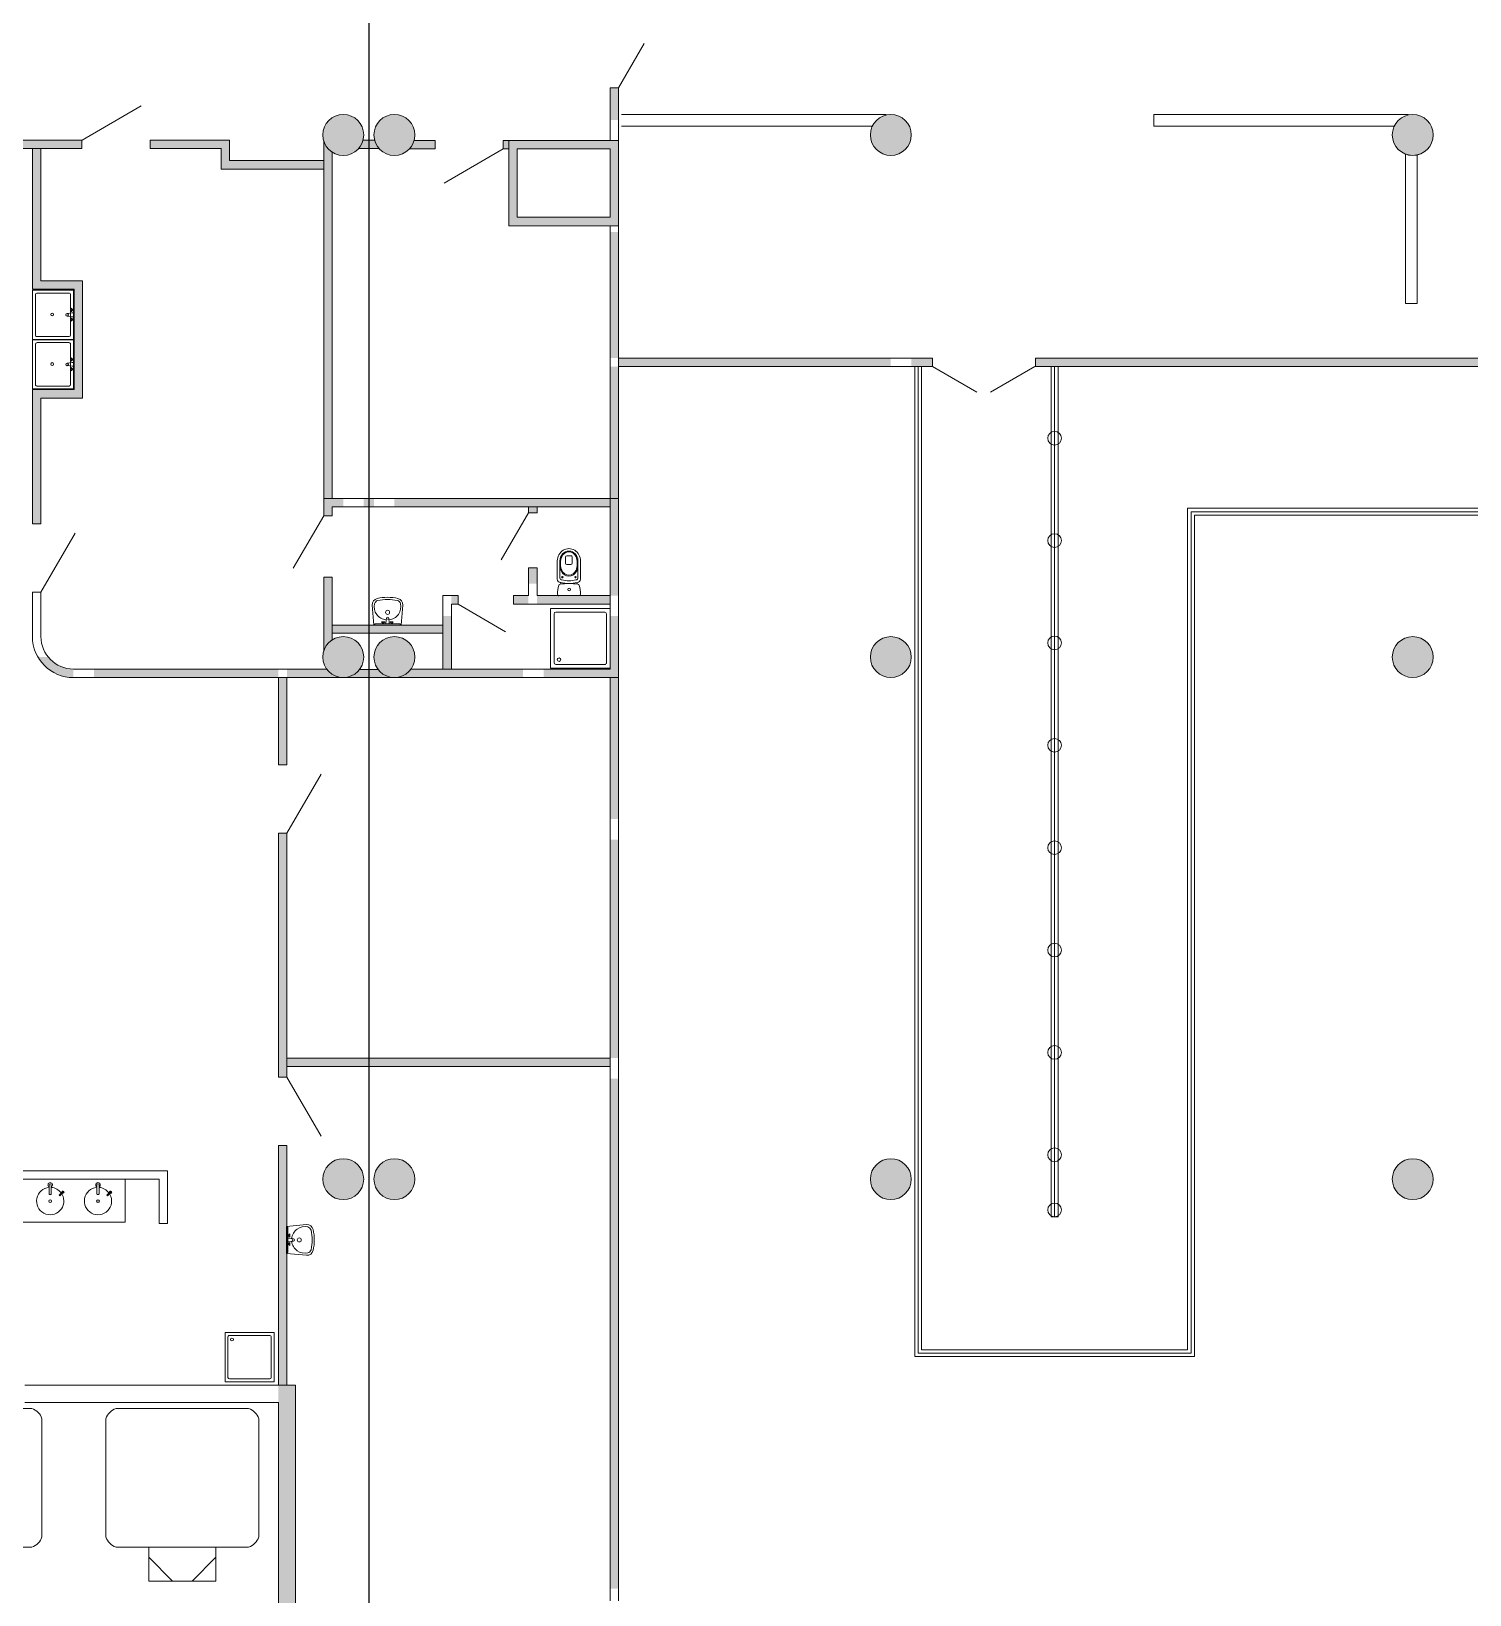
# Model space of a CAD drawing. Header units: millimetres. Extents: x 72919 to 485785, y -53256 to 338519.
# Drawn here: x 255138 to 276220, y 54636 to 77544 of the extents above; entities that cross this region are included whole.
import ezdxf

# ---------------------------------------------------------------- set-up
doc = ezdxf.new("R2010")
doc.units = ezdxf.units.MM
doc.linetypes.add('CONTI', pattern=[0])
doc.layers.add('1', color=7, linetype='Continuous')
for name, color, linetype, lineweight in [('door', 177, 'Continuous', 9), ('equipments', 137, 'CONTI', 20), ('wall', 5, 'Continuous', 40)]:
    doc.layers.add(name, color=color, linetype=linetype, lineweight=lineweight)

# ---------------------------------------------------------------- blocks, each defined once
blk = doc.blocks.new('ваааа')
at = {"layer": 'equipments'}
for p, q in [((-369642, -1782120), (-369672, -1782444)), ((-369201, -1782120), (-369642, -1782120)), ((-369621, -1782139), (-369642, -1782120)), ((-369450, -1782139), (-369621, -1782139)), ((-369518, -1782170), (-369493, -1782145)), ((-369518, -1782170), (-369468, -1782170)), ((-369468, -1782170), (-369493, -1782145)), ((-369450, -1782139), (-369450, -1782154)), ((-369421, -1782139), (-369450, -1782139)), ((-369450, -1782154), (-369439, -1782231)), ((-369421, -1782139), (-369393, -1782139)), ((-369393, -1782154), (-369402, -1782231)), ((-369393, -1782139), (-369221, -1782139)), ((-369393, -1782139), (-369393, -1782154)), ((-369378, -1782170), (-369353, -1782145)), ((-369328, -1782170), (-369378, -1782170)), ((-369328, -1782170), (-369353, -1782145)), ((-369221, -1782139), (-369201, -1782120)), ((-369201, -1782120), (-369171, -1782444))]:
    blk.add_line(p, q, dxfattribs=at)
blk.add_circle((-369421, -1782231), 18.6, dxfattribs=at)
for centre, radius, start, end in [((-369425, -1782416), 213, 94.8865, 193.5636), ((-369418, -1782416), 213, 346.4205, 84.8429), ((-369572, -1782453), 100, 174.8668, 259.4494), ((-369568, -1782454), 65, 190.4709, 259.3154), ((-369421, -1782326), 33.3, 89.9999, 269.9999), ((-369421, -1782326), 33.3, 269.9999, 89.9999), ((-369274, -1782454), 65, 280.6844, 349.5289), ((-369271, -1782453), 100, 280.5504, 5.133), ((-369421, -1781831), 740, 256.7936, 269.992), ((-369418, -1781846), 691, 256.4574, 269.7643), ((-369424, -1781846), 691, 270.2355, 283.5424), ((-369421, -1781831), 740, 270.0079, 283.2062)]:
    blk.add_arc(centre, radius, start, end, dxfattribs=at)
blk = doc.blocks.new('апепа')
at = {"layer": 'equipments'}
for p, q in [((-369239, -1785073), (-369239, -1785673)), ((-368519, -1785073), (-369239, -1785073)), ((-369197, -1785136), (-369197, -1785609)), ((-368583, -1785115), (-369175, -1785115)), ((-368976, -1785104), (-368950, -1785079)), ((-368976, -1785104), (-368925, -1785104)), ((-368925, -1785104), (-368950, -1785079)), ((-368907, -1785073), (-368907, -1785088)), ((-368879, -1785073), (-368907, -1785073)), ((-368907, -1785088), (-368897, -1785165)), ((-368879, -1785073), (-368851, -1785073)), ((-368851, -1785088), (-368860, -1785165)), ((-368851, -1785073), (-368851, -1785088)), ((-368835, -1785104), (-368810, -1785079)), ((-368785, -1785104), (-368835, -1785104)), ((-368785, -1785104), (-368810, -1785079)), ((-368561, -1785609), (-368561, -1785136)), ((-368519, -1785673), (-368519, -1785073)), ((-369175, -1785630), (-368583, -1785630)), ((-369239, -1785673), (-368519, -1785673))]:
    blk.add_line(p, q, dxfattribs=at)
for centre, radius in [((-368878, -1785165), 18.6), ((-368884, -1785383), 21.2)]:
    blk.add_circle(centre, radius, dxfattribs=at)
for centre, start, end in [((-369175, -1785136), 90.0001, 180.0001), ((-368583, -1785136), 0.0001, 90.0001), ((-369175, -1785609), 180.0001, 270.0001), ((-368583, -1785609), 270.0001, 0.0001)]:
    blk.add_arc(centre, 21.2, start, end, dxfattribs=at)
blk = doc.blocks.new('пренпее')
at = {"layer": 'equipments'}
for p, q in [((-370214, -1782523), (-370482, -1782523)), ((-370214, -1782561), (-370462, -1782561)), ((-370229, -1782571), (-370278, -1782571)), ((-370269, -1782724), (-370269, -1782664)), ((-370249, -1782644), (-370160, -1782644)), ((-370141, -1782724), (-370140, -1782664)), ((-370214, -1782864), (-370483, -1782864)), ((-370214, -1782827), (-370463, -1782826)), ((-370229, -1782817), (-370278, -1782817)), ((-370249, -1782744), (-370161, -1782744))]:
    blk.add_line(p, q, dxfattribs=at)
for centre, radius in [((-370635, -1782690), 20), ((-370453, -1782597), 10), ((-370454, -1782790), 10)]:
    blk.add_circle(centre, radius, dxfattribs=at)
for centre, radius, start, end in [((-373897, -1782689), 3177, 357.2325, 2.6453), ((-370703, -1782543), 20, 89.9389, 179.9389), ((-370721, -1783066), 543, 74.2418, 88.1438), ((-370577, -1782566), 23.8, 8.4054, 81.4725), ((-371863, -1782691), 1316, 354.2712, 5.6067), ((-370541, -1782564), 12.3, 173.1661, 332.2117), ((-369976, -1782694), 568, 167.4216, 192.454), ((-370482, -1782571), 47.9, 89.9389, 179.1236), ((-370097, -1782694), 408, 165.0277, 194.8502), ((-370462, -1782591), 30, 89.9389, 179.9389), ((-370249, -1782664), 20, 89.9389, 179.9389), ((-370160, -1782664), 20, 359.9389, 89.9389), ((-370704, -1782843), 20, 179.9389, 269.9389), ((-370720, -1782320), 543, 271.7341, 285.6361), ((-370577, -1782819), 23.8, 278.4054, 351.4725), ((-370542, -1782821), 12.2, 24.5514, 187.3037), ((-370483, -1782816), 47.9, 179.9389, 269.9389), ((-370463, -1782796), 30, 179.9389, 269.9389), ((-370249, -1782724), 20, 179.9389, 269.9389), ((-370161, -1782724), 20, 269.9389, 359.9389)]:
    blk.add_arc(centre, radius, start, end, dxfattribs=at)
for centre, major_axis, ratio, start_param, end_param in [((-370282, -1782694), (158, 0), 0.838996, 1.570796, 4.712389), ((-370278, -1782694), (146, 0), 0.838114, 1.570796, 4.712389), ((-370229, -1782694), (146, 0), 0.838114, 4.712389, 7.853982), ((-370214, -1782694), (180, 0), 0.945693, 4.712389, 7.853982), ((-370214, -1782694), (143, 0), 0.925942, -1.570796, 1.570796)]:
    blk.add_ellipse(centre, major_axis=major_axis, ratio=ratio, start_param=start_param, end_param=end_param, dxfattribs=at)
blk = doc.blocks.new('цукенгш')
at = {"layer": 'equipments'}
for p, q in [((-371910, -1780247), (-371910, -1780840)), ((-371295, -1780226), (-371888, -1780226)), ((-371274, -1780840), (-371274, -1780247)), ((-371888, -1780861), (-371295, -1780861))]:
    blk.add_line(p, q, dxfattribs=at)
blk.add_lwpolyline([(-371952, -1780184), (-371952, -1780904), (-371232, -1780904), (-371232, -1780184)], close=True, dxfattribs=at)
blk.add_circle((-371334, -1780802), 21.2, dxfattribs=at)
for centre, start, end in [((-371888, -1780247), 90.0001, 180.0001), ((-371295, -1780247), 0.0001, 90.0001), ((-371888, -1780840), 180.0001, 270.0001), ((-371295, -1780840), 270.0001, 0.0001)]:
    blk.add_arc(centre, 21.2, start, end, dxfattribs=at)
blk = doc.blocks.new('Джакузи')
at = {"layer": 'equipments'}
for points in [[(-854177, 561180), (-854177, 562913)], [(-854028, 563062), (-852086, 563062)], [(-851937, 561180), (-851937, 562913)], [(-854028, 561032), (-852086, 561032)], [(-852568, 561032), (-852568, 560532), (-853546, 560532), (-853546, 561032), (-852568, 561032)], [(-853546, 560884), (-853203, 560532)], [(-852568, 560884), (-852911, 560532)]]:
    blk.add_lwpolyline(points, dxfattribs=at)
for centre, start, end in [((-853960, 562844), 107.4611, 162.5389), ((-852154, 562844), 17.4611, 72.5389), ((-853960, 561249), 197.4611, 252.5389), ((-852154, 561249), 287.4611, 342.5389)]:
    blk.add_arc(centre, 228, start, end, dxfattribs=at)

msp = doc.modelspace()

# ---------------------------------------------------------------- hatches: boundary and pattern name
at = {"ltscale": 500, "true_color": 0x000000}
h = msp.add_hatch(color=18, dxfattribs=at)
h.dxf.hatch_style = 1
edge = h.paths.add_edge_path()
edge.add_arc((259710.43379, 76024.99944), 300, 0, 360)
h = msp.add_hatch(color=18, dxfattribs=at)
h.dxf.hatch_style = 1
edge = h.paths.add_edge_path()
edge.add_arc((260460.43379, 76024.99944), 300, 0, 360)
h = msp.add_hatch(color=18, dxfattribs=at)
h.dxf.hatch_style = 1
h.paths.add_polyline_path([(253235.36274, 75949.99888), (252725.90739, 75949.99888, -0.1198300253), (252659.04058, 75824.99944), (253235.36274, 75824.99944)])
h.paths.add_polyline_path([(255155.06371, 75949.99888), (254735.36274, 75949.99888), (254735.36274, 75824.99944), (255155.06134, 75824.99944)])
h.paths.add_polyline_path([(255880.68217, 75949.99888), (255155.06371, 75949.99888), (255155.06134, 75824.99944), (255880.68217, 75824.99944)])
h.paths.add_polyline_path([(255280.06134, 75824.99944), (255155.06134, 75824.99944), (255155.06134, 73764.50921), (255764.67071, 73764.50921), (255764.69643, 72294.69157), (255155.06134, 72294.69157), (255155.06134, 70324.92908), (255280.06134, 70324.92908), (255280.06134, 72169.69157), (255889.68217, 72169.69157), (255889.68217, 73889.51134), (255280.06134, 73889.51241)])
h = msp.add_hatch(color=18, dxfattribs=at)
h.dxf.hatch_style = 1
h.paths.add_polyline_path([(259425.28442, 75524.19367), (259425.28453, 75649.19355), (258563.07546, 75649.19355), (258553.93915, 75524.1936)])
h.paths.add_polyline_path([(258045.21818, 75649.19355), (258045.21818, 75524.19357), (258553.93915, 75524.1936), (258563.07546, 75649.19355)])
h.paths.add_polyline_path([(258045.21818, 75524.19119), (257920.28652, 75524.19356), (257920.28652, 75824.99933), (256880.68217, 75824.99944), (256880.68217, 75949.99888), (258045.2854, 75949.99876), (258045.2854, 75649.19355)])
h = msp.add_hatch(color=18, dxfattribs=at)
h.dxf.hatch_style = 1
edge = h.paths.add_edge_path()
edge.add_arc((259710.43379, 76024.99944), 300, 198.103501662, 237.745430347, ccw=False)
edge.add_line((259425.28476, 75931.77909), (259425.28453, 75649.19355))
edge.add_line((259425.28453, 75649.19355), (259425.28015, 70700.25012))
edge.add_line((259425.28015, 70700.25012), (259550.32472, 70700.25001))
edge.add_line((259550.32472, 70700.25001), (259550.3292, 75771.29387))
h = msp.add_hatch(color=18, dxfattribs=at)
h.dxf.hatch_style = 1
h.paths.add_polyline_path([(260085.43379, 70700.25006), (260010.43379, 70700.25006), (260010.43143, 70575.25006), (260085.43379, 70575.25006)])
h.paths.add_polyline_path([(260160.43379, 70700.25006), (260085.43379, 70700.25006), (260085.43379, 70575.25006), (260160.43143, 70575.25006)])
h.paths.add_polyline_path([(259710.43379, 70700.25006), (259425.26811, 70700.25006), (259425.29251, 70445.56196), (259550.32472, 70445.56185), (259550.29941, 70575.25006), (259710.43143, 70575.25006)])
h = msp.add_hatch(color=18, dxfattribs=at)
h.dxf.hatch_style = 1
edge = h.paths.add_edge_path()
edge.add_arc((259710.43379, 68374.99944), 300, 0, 360)
h = msp.add_hatch(color=18, dxfattribs=at)
h.dxf.hatch_style = 1
edge = h.paths.add_edge_path()
edge.add_arc((260460.43379, 68374.99944), 300, 0, 360)
h = msp.add_hatch(color=18, dxfattribs=at)
h.dxf.hatch_style = 1
h.paths.add_polyline_path([(255755.06371, 68199.8962, -0.2255873201), (255386.70427, 68374.99944), (255235.38651, 68374.99944, 0.26800243), (255755.06134, 68074.8962)])
h.paths.add_polyline_path([(258760.43379, 68199.8962), (256055.06371, 68199.8962), (256055.06134, 68074.8962), (258760.43379, 68074.8962)])
h.paths.add_polyline_path([(258885.43379, 68074.8962), (258760.43379, 68074.8962), (258760.43379, 66794.46182), (258885.43379, 66794.46182)])
h = msp.add_hatch(color=18, dxfattribs=at)
h.dxf.hatch_style = 1
h.paths.add_polyline_path([(259710.43379, 68074.99944, -0.2414192407), (259466.83811, 68199.8962), (258885.36545, 68199.8962), (258885.36545, 68074.8962)])
h = msp.add_hatch(color=18, dxfattribs=at)
h.dxf.hatch_style = 1
edge = h.paths.add_edge_path()
edge.add_line((259466.83811, 68199.8962), (259441.86302, 68200.03911))
edge.add_line((259441.86302, 68200.03911), (259592.01757, 68099.3591))
edge.add_line((259592.01757, 68099.3591), (259710.43379, 68074.8962))
edge.add_line((259710.43379, 68074.8962), (259710.43379, 68074.99944))
edge.add_arc((259710.43379, 68374.99944), 300, 215.709615009, 270, ccw=False)
edge = h.paths.add_edge_path()
edge.add_line((260085.43379, 68194.8962), (259950.35632, 68194.8962))
edge.add_arc((259710.43379, 68374.99944), 300, 270, 323.105450559, ccw=False)
edge.add_line((259710.43379, 68074.99944), (260085.43379, 68074.98954))
edge.add_line((260085.43379, 68074.98954), (260085.43379, 68194.8962))
edge = h.paths.add_edge_path()
edge.add_line((260220.51125, 68194.8962), (260085.43379, 68194.8962))
edge.add_line((260085.43379, 68194.8962), (260085.43379, 68074.8962))
edge.add_line((260085.43379, 68074.8962), (260460.43379, 68074.8962))
edge.add_line((260460.43379, 68074.8962), (260460.43379, 68074.99944))
edge.add_arc((260460.43379, 68374.99944), 300, 216.894549441, 270, ccw=False)
h = msp.add_hatch(color=18, dxfattribs=at)
h.dxf.hatch_style = 1
h.paths.add_polyline_path([(258885.43379, 61219.99944), (258760.43379, 61219.99944), (258760.43379, 60724.99944), (258885.43379, 60724.99944)])
h.paths.add_polyline_path([(258885.43379, 60724.99944), (258760.43379, 60724.99944), (258760.43379, 60125.00181), (258885.43379, 60124.99944)])
h.paths.add_polyline_path([(258885.43379, 60124.99944), (258760.43379, 60125.00181), (258760.43379, 57704.99944), (258885.43379, 57704.99944)])
h = msp.add_hatch(color=18, dxfattribs=at)
h.dxf.hatch_style = 1
edge = h.paths.add_edge_path()
edge.add_arc((259710.43379, 60724.99944), 300, 0, 360)
h = msp.add_hatch(color=18, dxfattribs=at)
h.dxf.hatch_style = 1
edge = h.paths.add_edge_path()
edge.add_arc((260460.43379, 60724.99944), 300, 0, 360)
h = msp.add_hatch(color=18, dxfattribs=at)
h.dxf.hatch_style = 1
h.paths.add_polyline_path([(259010.43379, 57704.99944), (258760.43379, 57704.99944), (258760.43379, 53224.99944), (259010.43379, 53224.99944)])
at = {"layer": '1', "ltscale": 500, "true_color": 0x000000}
h = msp.add_hatch(color=18, dxfattribs=at)
h.dxf.hatch_style = 1
h.paths.add_polyline_path([(257015.87412, 60724.19337), (257135.87412, 60844.19337), (252735.43448, 60844.19337), (252735.43448, 60724.19337), (257015.87412, 60724.19337)], flags=0)
h = msp.add_hatch(color=18, dxfattribs=at)
h.dxf.hatch_style = 1
h.paths.add_polyline_path([(257135.87412, 60844.19337), (257015.87412, 60724.19337), (257015.87412, 60076.64019), (257135.87412, 60076.64019), (257135.87412, 60844.19337)], flags=0)
h = msp.add_hatch(color=18, dxfattribs=at)
h.dxf.hatch_style = 1
h.paths.add_polyline_path([(255425.2928, 57704.99944), (258760.43379, 57704.99944), (258760.43379, 57454.99944), (255425.2928, 57454.99944)], flags=0)
at = {"layer": 'wall', "lineweight": 18, "ltscale": 0.007407, "true_color": 0x000000}
h = msp.add_hatch(color=18, dxfattribs=at)
h.dxf.hatch_style = 1
h.paths.add_polyline_path([(263620.43379, 76244.99945), (263745.43379, 76244.99708), (263745.43379, 76714.53152), (263620.43379, 76714.53152)])
h.paths.add_polyline_path([(263745.43379, 79130.04891), (263620.43379, 79130.04891), (263620.43379, 78214.53152), (263745.43379, 78214.53152)])
h.paths.add_polyline_path([(263745.43379, 81144.99944), (263620.43379, 81144.99944), (263620.43379, 80630.04891), (263745.43379, 80630.04891)])
h = msp.add_hatch(color=18, dxfattribs=at)
h.dxf.hatch_style = 1
edge = h.paths.add_edge_path()
edge.add_arc((267735.43379, 76024.99944), 300, 0, 360)
h = msp.add_hatch(color=18, dxfattribs=at)
h.dxf.hatch_style = 1
edge = h.paths.add_edge_path()
edge.add_arc((275385.43379, 76024.99944), 300, 0, 360)
h = msp.add_hatch(color=18, dxfattribs=at)
h.dxf.hatch_style = 1
h.paths.add_polyline_path([(261055.4353, 75944.99944), (260749.57043, 75944.99944, -0.1211844737), (260679.46575, 75819.99944), (261055.4353, 75819.99944)])
h.paths.add_polyline_path([(260085.43379, 75949.99944), (260000.90754, 75949.99944, -0.1198305218), (259934.04058, 75824.99944), (260085.43379, 75824.99944)])
h.paths.add_polyline_path([(260169.96003, 75949.99944), (260085.43379, 75949.99944), (260085.43379, 75824.99944), (260236.82699, 75824.99944, -0.1198305218)])
h.paths.add_polyline_path([(262135.43379, 75944.99944), (262055.4353, 75944.99944), (262055.4353, 75819.99944), (262135.43379, 75819.99944)])
h = msp.add_hatch(color=18, dxfattribs=at)
h.dxf.hatch_style = 1
h.paths.add_polyline_path([(263620.43379, 74824.53827), (262260.43379, 74824.52044), (262260.43379, 75824.99944), (263620.43379, 75824.99944)])
h.paths.add_polyline_path([(262140.43379, 75944.99944), (262140.43184, 74704.51974), (262260.43184, 74704.51974), (263745.43379, 74704.53975), (263745.43379, 75944.99944)])
h = msp.add_hatch(color=18, dxfattribs=at)
h.dxf.hatch_style = 1
h.paths.add_polyline_path([(263745.43379, 72754.99944), (263620.50212, 72754.99944), (263620.50212, 74604.62754), (263745.43379, 74604.62754)])
h = msp.add_hatch(color=18, dxfattribs=at)
h.dxf.hatch_style = 1
h.paths.add_polyline_path([(263745.43379, 70700.25006), (263620.43142, 70700.25006), (263620.43142, 72630.06778), (263745.43379, 72630.06778)])
h = msp.add_hatch(color=18, dxfattribs=at)
h.dxf.hatch_style = 1
h.paths.add_polyline_path([(267735.43379, 72754.99944), (263745.43379, 72754.99944), (263745.43379, 72629.99944), (267735.43379, 72629.99944)])
h = msp.add_hatch(color=18, dxfattribs=at)
h.dxf.hatch_style = 1
h.paths.add_polyline_path([(268345.83523, 72629.99944), (268345.84488, 72754.99944), (268035.43379, 72754.99944), (268035.43142, 72629.99944)])
h = msp.add_hatch(color=18, dxfattribs=at)
h.dxf.hatch_style = 1
h.paths.add_polyline_path([(283035.43379, 72754.99944), (275385.43379, 72754.99944), (275385.43379, 72629.99944), (283035.43379, 72629.99944)])
h.paths.add_polyline_path([(275385.43379, 72754.99944), (271735.43379, 72754.99944), (271735.43142, 72629.99944), (275385.43379, 72629.99944)])
h.paths.add_polyline_path([(271735.43379, 72754.99944), (269855.84488, 72754.99944), (269857.83523, 72629.99944), (271735.43142, 72629.99944)])
h = msp.add_hatch(color=18, dxfattribs=at)
h.dxf.hatch_style = 1
h.paths.add_polyline_path([(263742.92112, 70574.59898), (263745.43379, 69274.89383), (263620.43142, 69274.89383), (263620.43379, 70574.92452), (260460.43379, 70575.25006), (260460.43379, 70699.85096), (263742.92112, 70699.19988)])
h = msp.add_hatch(color=18, dxfattribs=at)
h.dxf.hatch_style = 1
h.paths.add_polyline_path([(262425.27314, 69449.89756), (262550.27314, 69449.8952), (262550.27314, 69680.32313), (262425.27314, 69680.32313)])
h.paths.add_polyline_path([(262550.27314, 70490.32313), (262550.27314, 70575.25006), (262425.27314, 70575.25006), (262425.27314, 70490.32313)])
h = msp.add_hatch(color=18, dxfattribs=at)
h.dxf.hatch_style = 1
edge = h.paths.add_edge_path()
edge.add_line((259550.27942, 69545.56185), (259425.27942, 69545.56196))
edge.add_line((259425.27942, 69545.56196), (259425.27849, 68468.20062))
edge.add_arc((259710.43379, 68374.99944), 300, 122.265990493, 161.900351709, ccw=False)
edge.add_line((259550.27863, 68628.6731), (259550.27902, 68724.89631))
edge.add_line((259550.27902, 68724.89631), (261170.7454, 68724.89631))
edge.add_line((261170.7454, 68724.89631), (261170.74856, 68844.89631))
edge.add_line((261170.74856, 68844.89631), (259550.27922, 68844.89631))
edge.add_line((259550.27922, 68844.89631), (259550.27942, 69545.56185))
h = msp.add_hatch(color=18, dxfattribs=at)
h.dxf.hatch_style = 1
h.paths.add_polyline_path([(261295.74698, 68974.89383), (261170.74698, 68974.8962), (261170.74698, 68199.8962), (261295.74698, 68199.8962)])
h.paths.add_polyline_path([(261395.74698, 69274.8962), (261295.67864, 69274.8962), (261295.67864, 69149.8962), (261395.74698, 69149.8962)])
h = msp.add_hatch(color=18, dxfattribs=at)
h.dxf.hatch_style = 1
h.paths.add_polyline_path([(262550.27314, 69274.8962), (263620.43379, 69274.8962), (263620.43379, 69149.8962), (262550.27314, 69149.8962)])
h.paths.add_polyline_path([(262205.74698, 69274.8962), (262425.27314, 69274.8962), (262425.27314, 69149.8962), (262205.74698, 69149.8962)])
h = msp.add_hatch(color=18, dxfattribs=at)
h.dxf.hatch_style = 1
edge = h.paths.add_edge_path()
edge.add_line((262345.57031, 68199.8962), (260704.02946, 68199.8962))
edge.add_arc((260460.43379, 68374.99944), 300, 270, 324.290384991, ccw=False)
edge.add_line((260460.43379, 68074.99944), (262345.56794, 68074.93785))
edge.add_line((262345.56794, 68074.93785), (262345.57031, 68199.8962))
h.paths.add_polyline_path([(263620.43379, 68199.8962), (262645.57031, 68199.8962), (262645.56794, 68074.8962), (263745.43379, 68074.8962), (263745.43379, 68974.44911), (263620.43379, 68974.44911)])
h = msp.add_hatch(color=18, dxfattribs=at)
h.dxf.hatch_style = 1
edge = h.paths.add_edge_path()
edge.add_arc((267735.43379, 68374.99944), 300, 0, 360)
h = msp.add_hatch(color=18, dxfattribs=at)
h.dxf.hatch_style = 1
edge = h.paths.add_edge_path()
edge.add_arc((275385.43379, 68374.99944), 300, 0, 360)
h = msp.add_hatch(color=18, dxfattribs=at)
h.dxf.hatch_style = 1
h.paths.add_polyline_path([(263745.43379, 65999.99708), (263620.43379, 65999.99708), (263620.43379, 68074.8962), (263745.43379, 68074.8962)])
h = msp.add_hatch(color=18, dxfattribs=at)
h.dxf.hatch_style = 1
h.paths.add_polyline_path([(258885.43379, 65794.46182), (258760.43379, 65794.46182), (258760.43379, 65199.89738), (258885.43379, 65199.89502)])
h.paths.add_polyline_path([(258885.43379, 65199.89502), (258760.43379, 65199.89738), (258760.43379, 62219.99944), (258885.43379, 62219.99944)])
h.paths.add_polyline_path([(259710.43379, 62499.99944), (258885.43379, 62499.99944), (258885.43379, 62374.99944), (259710.43379, 62374.99944)])
h.paths.add_polyline_path([(260085.43379, 62499.99944), (259710.43379, 62499.99944), (259710.43379, 62374.99944), (260085.43379, 62374.99944)])
h.paths.add_polyline_path([(260460.43379, 62499.99944), (260085.43379, 62499.99944), (260085.43379, 62374.99944), (260460.43379, 62374.99944)])
h.paths.add_polyline_path([(263620.43379, 62499.99944), (260460.43379, 62499.99944), (260460.43379, 62374.99944), (263620.43379, 62374.99944)])
h = msp.add_hatch(color=18, dxfattribs=at)
h.dxf.hatch_style = 1
h.paths.add_polyline_path([(263745.36545, 62499.99708), (263620.50212, 62499.99708), (263620.50212, 65699.99944), (263745.36545, 65699.99944)])
h = msp.add_hatch(color=18, dxfattribs=at)
h.dxf.hatch_style = 1
h.paths.add_polyline_path([(263745.43379, 58199.99708), (263620.43379, 58199.99944), (263620.43379, 54723.99944), (263745.43379, 54723.99708)])
h.paths.add_polyline_path([(263745.39962, 62199.99826), (263620.39962, 62199.99826), (263620.43379, 58199.99944), (263745.43379, 58199.99708)])
h = msp.add_hatch(color=18, dxfattribs=at)
h.dxf.hatch_style = 1
edge = h.paths.add_edge_path()
edge.add_arc((267735.43379, 60724.99944), 300, 0, 360)
h = msp.add_hatch(color=18, dxfattribs=at)
h.dxf.hatch_style = 1
edge = h.paths.add_edge_path()
edge.add_arc((275385.43379, 60724.99944), 300, 0, 360)

# ---------------------------------------------------------------- linework, layer by layer
at = {"color": 18, "ltscale": 500, "true_color": 0x000000}
msp.add_lwpolyline([(260085.43379, 98177.18863), (260085.43379, 24530.8122)], dxfattribs=at)
msp.add_lwpolyline([(260085.43379, 98177.18863), (260085.43379, 24530.8122)], dxfattribs=at)
at = {"layer": 'door', "linetype": 'ByBlock', "ltscale": 100}
for p, q in [((263745.41472, 76714.53152), (264120.41472, 77364.05058)), ((256750.81286, 76449.99888), (255884.78746, 75949.99888)), ((261189.4099, 75319.99944), (262055.4353, 75819.99944)), ((268347.83523, 72629.99944), (268997.35428, 72254.99944)), ((269847.83523, 72630.00071), (269198.31617, 72255.00071)), ((258975.27892, 69679.13872), (259425.27826, 70445.56196)), ((262425.27314, 70490.32313), (262023.27314, 69797.50281)), ((255280.06134, 69324.92908), (255780.06134, 70190.95448)), ((261395.74698, 69149.8962), (262088.5673, 68744.8962)), ((259385.40816, 66660.50412), (258885.43379, 65794.46392)), ((258885.43379, 62219.99944), (259385.43379, 61353.97404))]:
    msp.add_line(p, q, dxfattribs=at)
at = {"layer": 'equipments'}
for p, q in [((256515.87412, 60094.19337), (256515.87412, 60724.19337)), ((255546.70598, 60488.59213), (255555.92472, 60479.36359)), ((255596.06341, 60539.31063), (255546.70673, 60490.00635)), ((255557.33893, 60479.36284), (255606.69561, 60528.66713)), ((255606.69561, 60528.66713), (255596.09464, 60539.27936)), ((256246.70598, 60488.59213), (256255.92472, 60479.36359)), ((256296.06341, 60539.31063), (256246.70673, 60490.00635)), ((256257.33893, 60479.36284), (256306.69561, 60528.66713)), ((256306.69561, 60528.66713), (256296.09464, 60539.27936)), ((252915.87412, 60094.19337), (256515.87412, 60094.19337))]:
    msp.add_line(p, q, dxfattribs=at)
for points in [[(255430.87412, 60641.70408), (255430.87412, 60508.31804, -0.4142135624), (255424.87412, 60502.31804), (255406.65313, 60502.31804, -0.4414653901), (255400.87414, 60508.32798), (255400.87414, 60641.72893)], [(256130.87412, 60641.70408), (256130.87412, 60508.31804, -0.4142135624), (256124.87412, 60502.31804), (256106.65313, 60502.31804, -0.4414653901), (256100.87414, 60508.32798), (256100.87414, 60641.72893)]]:
    msp.add_lwpolyline(points, format="xyb", dxfattribs=at)
for centre in [(255415.87412, 60404.19337), (256115.87412, 60404.19337)]:
    msp.add_circle(centre, 20, dxfattribs=at)
for centre, radius, start, end in [((255415.87412, 60404.19337), 200, 95.084976154, 28.989800195), ((255415.87412, 60641.70408), 33.25808, 296.809027493, 243.020213371), ((255415.87412, 60641.70408), 15, 0, 180), ((255415.87412, 60404.19337), 200, 37.201643695, 86.200532148), ((255601.39513, 60533.97325), 16.62904, 251.778601596, 197.989787535), ((255601.39513, 60533.97325), 7.5, 314.969574119, 134.969574119), ((256115.87412, 60404.19337), 200, 95.084976154, 28.989800195), ((256115.87412, 60641.70408), 33.25808, 296.809027493, 243.020213371), ((256115.87412, 60641.70408), 15, 0, 180), ((256115.87412, 60404.19337), 200, 37.201643695, 86.200532148), ((256301.39513, 60533.97325), 16.62904, 251.778601596, 197.989787535), ((256301.39513, 60533.97325), 7.5, 314.969574119, 134.969574119)]:
    msp.add_arc(centre, radius, start, end, dxfattribs=at)
at = {"layer": 'wall', "color": 18, "lineweight": 18, "ltscale": 0.007407, "true_color": 0x000000}
for p, q in [((263620.43379, 75944.99944), (263620.43379, 76714.53152)), ((263745.43379, 76714.53152), (263620.43379, 76714.53152)), ((263745.43379, 75944.99944), (263745.43379, 76714.53152)), ((267666.67107, 76325.01261), (263790.37207, 76325.01261)), ((255880.68217, 75949.99888), (254735.36274, 75949.99888)), ((255880.68217, 75824.99944), (254735.36274, 75824.99944)), ((255155.06134, 73764.50921), (255155.06134, 75824.99944)), ((255880.68217, 75948.89887), (255880.68217, 75824.99944)), ((256880.68217, 75824.99944), (256880.68217, 75949.99888)), ((258045.2854, 75949.99876), (256880.68217, 75949.99888)), ((257925.28415, 75824.99933), (256880.68217, 75824.99944)), ((257920.28415, 75524.19356), (257920.28415, 75824.99933)), ((258045.2854, 75949.99876), (258045.2854, 75649.19355)), ((259425.28453, 75649.19355), (259425.28476, 75931.77909)), ((260236.82699, 75824.99944), (259934.04058, 75824.99944)), ((260169.96003, 75949.99944), (260000.90754, 75949.99944)), ((261055.4353, 75944.99944), (260749.57043, 75944.99944)), ((261055.4353, 75944.99944), (261055.4353, 75819.99944)), ((262055.4353, 75944.99944), (262055.4353, 75819.99944)), ((262055.4353, 75944.99944), (262135.43379, 75944.99944)), ((263745.43379, 75944.99944), (262135.43379, 75944.99944)), ((262135.43379, 75944.99944), (262135.43379, 74694.51897)), ((263745.43379, 74694.53975), (263745.43379, 75944.99944)), ((258045.2854, 75649.19355), (259425.28458, 75649.19355)), ((259425.28015, 70445.56196), (259425.28453, 75649.19355)), ((259550.3292, 75771.29387), (259550.32493, 70695.89253)), ((261055.4353, 75819.99944), (260679.46575, 75819.99944)), ((262055.4353, 75819.99944), (262135.43379, 75819.99944)), ((259425.28442, 75524.19367), (257920.28415, 75524.19356)), ((262135.43379, 74694.51897), (263745.43379, 74694.53975)), ((263620.43379, 74694.53813), (263620.43379, 68199.8962)), ((263745.43379, 74694.53975), (263745.43379, 54548.99944)), ((268345.84488, 72754.99944), (263745.43379, 72754.99944)), ((268345.84488, 72629.99944), (263745.43379, 72629.99944)), ((268085.84215, 72629.99944), (268085.84965, 58125.17466)), ((268185.84215, 72629.99944), (268185.8496, 58225.17466)), ((268345.83523, 72629.99944), (268345.84488, 72754.99944)), ((269857.83523, 72629.99944), (269855.84488, 72754.99944)), ((269855.84488, 72754.99944), (292525.80154, 72754.99944)), ((269855.84488, 72629.99944), (292525.79671, 72629.99944)), ((259425.28037, 70700.25006), (263745.43379, 70700.25006)), ((259550.29941, 70575.25006), (263620.43379, 70575.25006)), ((259550.32486, 70575.25006), (259550.32472, 70445.56185)), ((262425.27314, 70575.25006), (262425.27314, 70490.32313)), ((262550.27314, 70490.32313), (262550.27314, 70575.25006)), ((259550.32472, 70445.56185), (259425.28015, 70445.56196)), ((262425.27314, 70490.32313), (262550.27314, 70490.32313)), ((272085.8496, 58225.17466), (272085.84324, 70555.37765)), ((272085.84324, 70555.37765), (288385.42257, 70555.37765)), ((272185.84965, 58125.17466), (272185.84329, 70455.37765)), ((272185.84329, 70455.37765), (288285.42257, 70455.37765)), ((262425.27314, 69680.32313), (262550.27314, 69680.32313)), ((262425.27314, 69274.8962), (262425.27314, 69680.32313)), ((262550.27314, 69680.32313), (262550.27314, 69274.8962)), ((259425.27942, 69545.56196), (259425.27849, 68464.47312)), ((259550.27942, 69545.56185), (259425.27942, 69545.56196)), ((259550.27862, 68625.44659), (259550.27942, 69545.56185)), ((255155.06134, 69324.92908), (255155.06134, 68674.8962)), ((255155.06134, 69324.92908), (255280.06134, 69324.92908)), ((255280.06134, 69324.92908), (255280.06134, 68674.8962)), ((261395.74698, 69149.8962), (261395.74698, 69274.8962)), ((262205.74698, 69274.8962), (262425.27314, 69274.8962)), ((262205.74698, 69149.8962), (262205.74698, 69274.8962)), ((262550.2048, 69274.8962), (263620.43379, 69274.8962)), ((261295.67864, 69149.8962), (261395.74698, 69149.8962)), ((261295.74698, 68199.8962), (261295.74698, 69149.8962)), ((263620.43379, 69149.8962), (262205.74698, 69149.8962)), ((261175.74678, 68844.89631), (259545.27848, 68844.89631)), ((261175.74678, 68724.89631), (259545.27848, 68724.89631)), ((255755.06134, 68199.8962), (259470.4353, 68199.8962)), ((255755.06134, 68074.8962), (263745.43379, 68074.8962)), ((258760.43379, 68074.8962), (258760.43379, 66794.46239)), ((258885.43379, 66794.46182), (258885.43379, 68074.8962)), ((260220.51125, 68194.8962), (259950.35632, 68194.8962)), ((263620.43379, 68199.8962), (260700.35632, 68199.8962)), ((263620.43379, 68074.8962), (263620.43379, 54548.99944)), ((258885.43379, 66794.46182), (258760.43379, 66794.46182)), ((258885.43379, 65794.46182), (258760.43379, 65794.46182)), ((258760.43379, 65794.46182), (258760.43379, 62219.99944)), ((258885.43379, 65794.46182), (258885.43379, 62219.99944)), ((258760.43379, 62219.99944), (258885.43379, 62219.99944)), ((258760.43379, 57704.99944), (258760.43379, 61219.99944)), ((258760.43379, 61219.99944), (258885.43379, 61219.99944)), ((258885.43379, 57704.99944), (258885.43379, 61219.99944)), ((268185.8496, 58225.17466), (272085.8496, 58225.17466)), ((268085.84965, 58125.17466), (272185.84965, 58125.17466)), ((255045.2928, 57704.99944), (255425.2928, 57704.99944)), ((255425.2928, 57704.99944), (259010.43379, 57704.99944)), ((255425.2928, 57454.99944), (255045.2928, 57454.99944)), ((258760.43379, 57454.99944), (255425.2928, 57454.99944)), ((258760.43379, 53224.99944), (258760.43379, 57454.99944))]:
    msp.add_line(p, q, dxfattribs=at)
at = {"layer": 'wall', "color": 18, "lineweight": 18, "ltscale": 0.007407, "true_color": 0x000000, "flags": 128}
for points in [[(275316.67107, 76325.01261), (271590.37207, 76325.01261)], [(271590.37207, 76325.01261), (271590.37207, 76155.01261)], [(271590.37207, 76325.01261), (271590.37207, 76155.01261)], [(275316.67107, 76325.01261), (271590.37207, 76325.01261)], [(263790.37207, 76155.01261), (267461.36666, 76155.01261)], [(271590.37207, 76155.01261), (275111.36666, 76155.01261)], [(271590.37207, 76155.01261), (275111.36666, 76155.01261)], [(275280.37207, 75743.9976), (275280.37207, 73557.01261)], [(275280.37207, 75743.9976), (275280.37207, 73557.01261)], [(275450.37207, 73557.01261), (275450.37207, 75732.11206)], [(275450.37207, 73557.01261), (275450.37207, 75732.11206)], [(275280.37207, 73557.01261), (275450.37207, 73557.01261)], [(275280.37207, 73557.01261), (275450.37207, 73557.01261)]]:
    msp.add_lwpolyline(points, dxfattribs=at)
at = {"layer": 'wall', "color": 18, "lineweight": 18, "ltscale": 0.007407, "true_color": 0x000000}
for points in [[(255280.06134, 75824.99944), (255280.06134, 73889.51241), (255889.68217, 73889.51134), (255889.68217, 72169.69157), (255280.06134, 72169.69157), (255280.06134, 70324.92908)], [(255155.06134, 73764.50921), (255764.67071, 73764.50921), (255764.69643, 72294.69157), (255155.06134, 72294.69157), (255155.06134, 70324.92908), (255280.06134, 70324.92908)], [(288335.42257, 63023.91695), (288335.42257, 70505.37765), (272135.84326, 70505.37765), (272135.84963, 58175.17467), (268135.8496, 58175.17467), (268135.842, 72629.99944)], [(270085.84858, 60175.17464), (270085.842, 72629.99944)], [(270135.84858, 60175.17466), (270135.842, 72629.99944)], [(270185.84858, 60175.17469), (270185.842, 72629.99944)], [(261170.74698, 68199.8962), (261170.74698, 69274.8962), (261395.74698, 69274.8962)], [(258885.43379, 62499.99944), (263620.43379, 62499.99944)], [(263620.43379, 62374.99944), (258885.43379, 62374.99944)], [(252735.43448, 60724.19337), (257010.87412, 60724.19337), (257010.87412, 60074.64019), (257135.87412, 60074.64019), (257135.87412, 60849.19337), (252710.69551, 60849.19337)], [(270085.84858, 60175.17466), (270185.84858, 60175.17466)], [(259010.43379, 57704.99944), (259010.43379, 53224.99944)]]:
    msp.add_lwpolyline(points, dxfattribs=at)
msp.add_lwpolyline([(262260.43379, 74819.52044), (262260.43379, 75819.99944), (263620.43379, 75819.99944), (263620.43379, 74819.53827)], close=True, dxfattribs=at)
for centre, radius in [((259710.43379, 76024.99944), 300), ((260460.43379, 76024.99944), 300), ((267735.43379, 76024.99944), 300), ((275385.43379, 76025.70406), 300), ((275385.43379, 76024.99944), 300), ((275385.43379, 76024.99944), 300), ((275385.43379, 76024.99944), 300), ((270135.84804, 71582.11913), 100), ((270135.84804, 70082.11913), 100), ((259710.43379, 68374.99944), 300), ((260460.43379, 68374.99944), 300), ((267735.43379, 68374.99944), 300), ((270135.84804, 68582.11913), 100), ((275385.43379, 68374.99944), 300), ((270135.84804, 67082.11913), 100), ((270135.84804, 65582.11913), 100), ((270135.84804, 64082.11913), 100), ((270135.84804, 62582.11913), 100), ((270135.84804, 61082.11913), 100), ((259710.43379, 60724.99944), 300), ((260460.43379, 60724.99944), 300), ((267735.43379, 60724.99944), 300), ((275385.43379, 60724.99944), 300), ((270135.84804, 60275.17466), 100)]:
    msp.add_circle(centre, radius, dxfattribs=at)
for radius in [600, 475]:
    msp.add_arc((255755.06134, 68674.8962), radius, 180, 270, dxfattribs=at)

# ---------------------------------------------------------------- block references
at = {"layer": 'equipments', "rotation": 270}
for p in [(2040827.82101, -295489.17454), (2040827.82101, -296215.329)]:
    msp.add_blockref('апепа', p, dxfattribs=at)
at = {"layer": 'equipments', "extrusion": (0, 0, -1), "zscale": -1, "rotation": 90}
msp.add_blockref('пренпее', (-2045711.48788, 439998.21383), dxfattribs=at)
at = {"layer": 'equipments', "xscale": -0.9, "yscale": 0.9, "zscale": 0.9}
for p, rotation in [((592838.70795, -1535063.21675), 180), ((-1345027.67894, -272644.16768), 90)]:
    msp.add_blockref('ваааа', p, dxfattribs=dict(at, rotation=rotation))
at = {"layer": 'equipments', "extrusion": (0, 0, -1), "xscale": 1.21, "yscale": 1.21, "zscale": -1.21}
msp.add_blockref('цукенгш', (186441.42373, 2223108.0825), dxfattribs=at)
at = {"layer": 'equipments', "xscale": -1, "rotation": 270}
msp.add_blockref('цукенгш', (2038881.65758, 429709.61328), dxfattribs=at)
at = {"layer": 'equipments'}
for p in [(1107231.10053, -505696.80826), (1110408.81839, -505696.80826)]:
    msp.add_blockref('Джакузи', p, dxfattribs=at)

doc.saveas('drawing.dxf')
